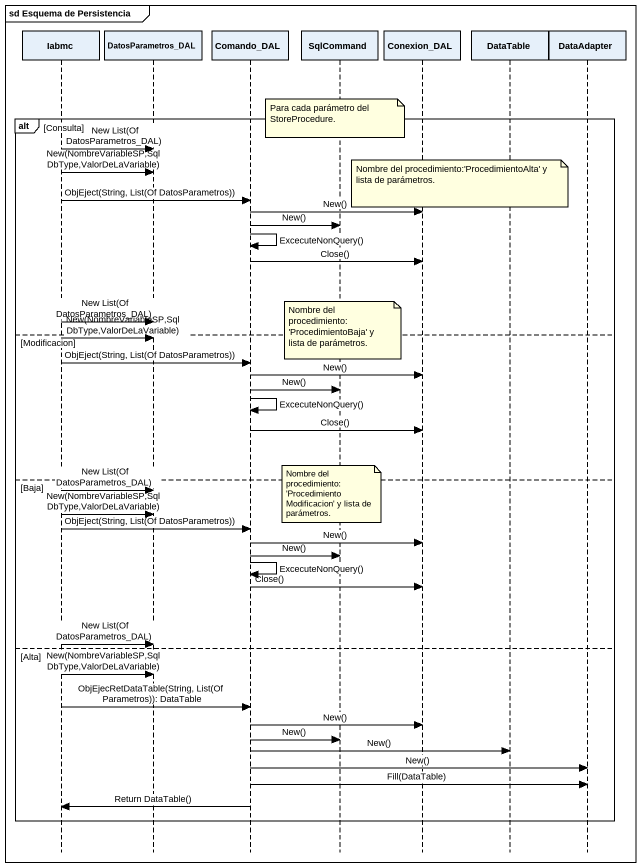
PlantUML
@startuml
mainframe sd Esquema de Persistencia
hide footbox
participant Iabmc
participant DatosParametros_DAL
participant Comando_DAL
participant SqlCommand
participant Conexion_DAL
participant DataTable
participant DataAdapter

note over SqlCommand : Para cada parámetro del StoreProcedure.
alt Consulta
  Iabmc -> DatosParametros_DAL : New List(Of DatosParametros_DAL)
  Iabmc -> DatosParametros_DAL : New(NombreVariableSP,SqlDbType,ValorDeLaVariable)
  note over Conexion_DAL : Nombre del procedimiento:'ProcedimientoAlta' y lista de parámetros.
  Iabmc -> Comando_DAL : ObjEject(String, List(Of DatosParametros))
  Comando_DAL -> Conexion_DAL : New()
  Comando_DAL -> SqlCommand : New()
  Comando_DAL -> Comando_DAL : ExcecuteNonQuery()
  Comando_DAL -> Conexion_DAL : Close()
  Iabmc -> DatosParametros_DAL : New List(Of DatosParametros_DAL)
  note over SqlCommand : Nombre del procedimiento:'ProcedimientoBaja' y lista de parámetros.
else Modificacion
  Iabmc -> DatosParametros_DAL : New(NombreVariableSP,SqlDbType,ValorDeLaVariable)
  Iabmc -> Comando_DAL : ObjEject(String, List(Of DatosParametros))
  Comando_DAL -> Conexion_DAL : New()
  Comando_DAL -> SqlCommand : New()
  Comando_DAL -> Comando_DAL : ExcecuteNonQuery()
  Comando_DAL -> Conexion_DAL : Close()
else Baja
  Iabmc -> DatosParametros_DAL : New List(Of DatosParametros_DAL)
  note over SqlCommand : Nombre del procedimiento:'ProcedimientoModificacion' y lista de parámetros.
  Iabmc -> DatosParametros_DAL : New(NombreVariableSP,SqlDbType,ValorDeLaVariable)
  Iabmc -> Comando_DAL : ObjEject(String, List(Of DatosParametros))
  Comando_DAL -> Conexion_DAL : New()
  Comando_DAL -> SqlCommand : New()
  Comando_DAL -> Comando_DAL : ExcecuteNonQuery()
  Comando_DAL -> Conexion_DAL : Close()
  Iabmc -> DatosParametros_DAL : New List(Of DatosParametros_DAL)
else Alta
  Iabmc -> DatosParametros_DAL : New(NombreVariableSP,SqlDbType,ValorDeLaVariable)
  Iabmc -> Comando_DAL : ObjEjecRetDataTable(String, List(Of Parametros)): DataTable
  Comando_DAL -> Conexion_DAL : New()
  Comando_DAL -> SqlCommand : New()
  Comando_DAL -> DataTable : New()
  Comando_DAL -> DataAdapter : New()
  Comando_DAL -> DataAdapter : Fill(DataTable)
  Comando_DAL -> Iabmc : Return DataTable()
end
@enduml
